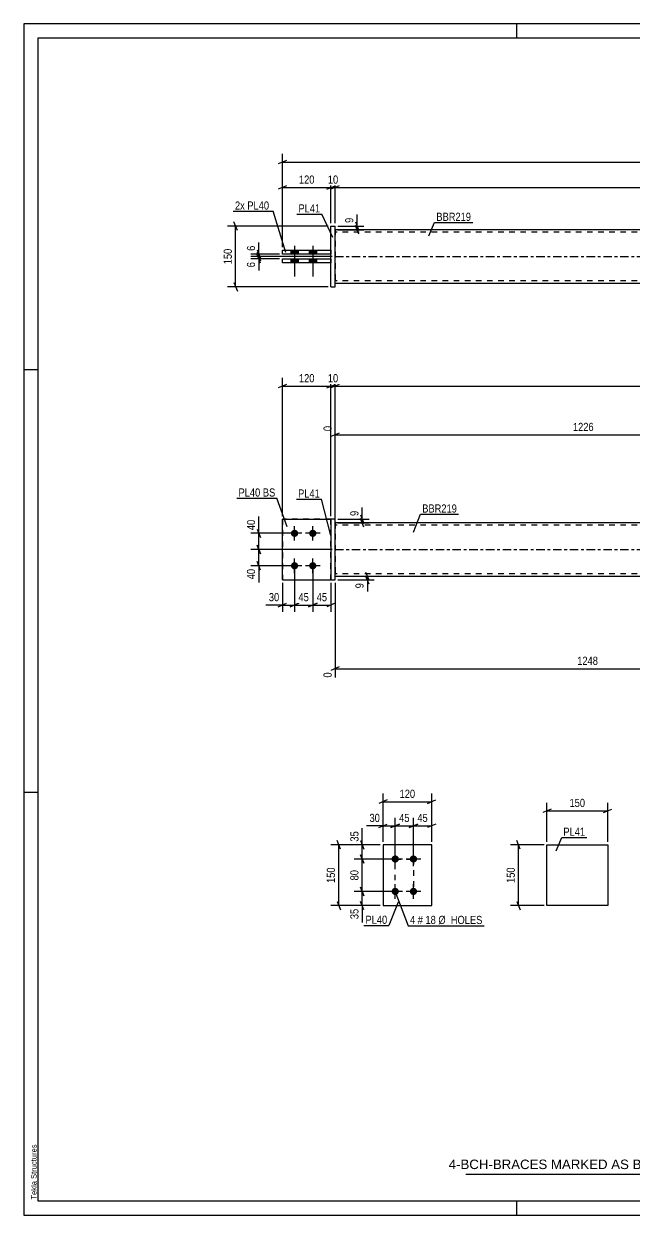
# Model space of a CAD drawing. Header units: millimetres. Extents: x 0 to 594, y 0 to 420.
# Drawn here: x 0 to 215.4, y 0 to 420 of the extents above; entities that cross this region are included whole.
import ezdxf

# ---------------------------------------------------------------- set-up
doc = ezdxf.new("R2010")
doc.units = ezdxf.units.MM
doc.linetypes.add('DXK_LINE_DOT2', pattern=[3.9198, 1.9599, -1.9599])
doc.linetypes.add('DXK_LINE_DOT3', pattern=[5.9187, 2.979, -0.9799, 0.9799, -0.9799])
doc.styles.add('Arial', font='ARIAL.TTF', dxfattribs={"height": 0.2})
doc.styles.add('Arial Narrow', font='ARIALN.TTF', dxfattribs={"height": 0.2})

# ---------------------------------------------------------------- blocks, each defined once
blk = doc.blocks.new('Unknown-582682939-1128')
at = {"color": 5, "linetype": 'Continuous'}
for p, q in [((594, 420), (0, 420)), ((0, 420), (0, 0)), ((174, 415), (174, 420)), ((589, 415), (5, 415)), ((5, 415), (5, 5)), ((5, 298), (0, 298)), ((5, 149), (0, 149)), ((5, 5), (589, 5)), ((174, 0), (174, 5)), ((0, 0), (594, 0))]:
    blk.add_line(p, q, dxfattribs=at)
at = {"color": 174, "linetype": 'Continuous', "style": 'Arial'}
blk.add_text('Tekla Structures', height=1.9102, rotation=90, dxfattribs=at).set_placement((4.5, 5.5))
blk = doc.blocks.new('Part-582682939-1607 - 1591')
at = {"color": 2, "linetype": 'Continuous'}
for p, q in [((143.91, 130.56), (126.76, 130.56)), ((126.76, 130.56), (126.76, 109.13)), ((143.91, 109.13), (143.91, 130.56)), ((126.76, 109.13), (143.91, 109.13))]:
    blk.add_line(p, q, dxfattribs=at)
blk = doc.blocks.new('Bolt-582682939-1612 - 1591')
at = {"linetype": 'Continuous'}
for points in [[(131.05, 124.28, -1), (131.05, 126.85, -1)], [(137.48, 124.28, -1), (137.48, 126.85, -1)], [(131.05, 112.85, -1), (131.05, 115.42, -1)], [(137.48, 112.85, -1), (137.48, 115.42, -1)]]:
    blk.add_hatch(color=1, dxfattribs=at).paths.add_polyline_path(points)
at = {"color": 1, "linetype": 'Continuous'}
for p, q in [((131.05, 122.99), (131.05, 128.13)), ((137.48, 122.99), (137.48, 128.13)), ((133.62, 125.56), (128.48, 125.56)), ((140.05, 125.56), (134.91, 125.56)), ((133.62, 114.13), (128.48, 114.13)), ((131.05, 111.56), (131.05, 116.71)), ((140.05, 114.13), (134.91, 114.13)), ((137.48, 111.56), (137.48, 116.71))]:
    blk.add_line(p, q, dxfattribs=at)
blk = doc.blocks.new('Part-582682939-1962 - 1949')
at = {"color": 2, "linetype": 'Continuous'}
for p, q in [((91.24, 223.95), (91.24, 245.38)), ((91.24, 245.38), (108.38, 245.38)), ((91.24, 223.95), (108.38, 223.95))]:
    blk.add_line(p, q, dxfattribs=at)
at = {"color": 7, "linetype": 'DXK_LINE_DOT2'}
blk.add_line((108.38, 223.95), (108.38, 245.38), dxfattribs=at)
blk = doc.blocks.new('Part-582682939-1967 - 1949')
at = {"color": 7, "linetype": 'DXK_LINE_DOT2'}
for p, q in [((108.38, 245.38), (91.24, 245.38)), ((91.24, 245.38), (91.24, 223.95)), ((108.38, 223.95), (108.38, 245.38)), ((91.24, 223.95), (108.38, 223.95))]:
    blk.add_line(p, q, dxfattribs=at)
blk = doc.blocks.new('Part-582682939-1972 - 1949')
at = {"color": 2, "linetype": 'Continuous'}
for p, q in [((109.81, 245.38), (108.38, 245.38)), ((108.38, 245.38), (108.38, 223.95)), ((109.81, 223.95), (109.81, 245.38)), ((108.38, 223.95), (109.81, 223.95))]:
    blk.add_line(p, q, dxfattribs=at)
blk = doc.blocks.new('Bolt-582682939-1979 - 1949')
at = {"linetype": 'Continuous'}
for points in [[(95.53, 239.09, -1), (95.53, 241.66, -1)], [(101.96, 239.09, -1), (101.96, 241.66, -1)], [(95.53, 227.66, -1), (95.53, 230.23, -1)], [(101.96, 227.66, -1), (101.96, 230.23, -1)]]:
    blk.add_hatch(color=1, dxfattribs=at).paths.add_polyline_path(points)
at = {"color": 1, "linetype": 'Continuous'}
for p, q in [((98.1, 240.38), (92.96, 240.38)), ((95.53, 237.8), (95.53, 242.95)), ((104.53, 240.38), (99.38, 240.38)), ((101.96, 237.8), (101.96, 242.95)), ((95.53, 226.38), (95.53, 231.52)), ((101.96, 226.38), (101.96, 231.52)), ((98.1, 228.95), (92.96, 228.95)), ((104.53, 228.95), (99.38, 228.95))]:
    blk.add_line(p, q, dxfattribs=at)
blk = doc.blocks.new('Part-582682939-1997 - 1949')
at = {"linetype": 'Continuous'}
blk.add_hatch(color=2, dxfattribs=at).paths.add_polyline_path([(432.21, 244.09), (431.41, 245.49), (433.01, 245.49)])
at = {"color": 2, "linetype": 'Continuous'}
for p, q in [((475.07, 244.09), (109.81, 244.09)), ((432.21, 244.09), (431.41, 245.49)), ((431.41, 245.49), (433.01, 245.49)), ((433.01, 245.49), (432.21, 244.09)), ((109.81, 225.23), (475.07, 225.23))]:
    blk.add_line(p, q, dxfattribs=at)
at = {"color": 7, "linetype": 'DXK_LINE_DOT2'}
for p, q in [((109.81, 244.09), (109.81, 225.23)), ((284.85, 244.09), (284.85, 243.23)), ((309.87, 244.09), (309.87, 243.23)), ((475.07, 244.09), (475.07, 225.23)), ((475.07, 243.23), (109.81, 243.23)), ((475.07, 226.09), (109.81, 226.09)), ((287.76, 225.23), (287.76, 226.09)), ((312.78, 225.23), (312.78, 226.09))]:
    blk.add_line(p, q, dxfattribs=at)
at = {"color": 7, "linetype": 'DXK_LINE_DOT3'}
blk.add_line((109.81, 234.66), (475.07, 234.66), dxfattribs=at)
at = {"color": 2, "linetype": 'Continuous'}
blk.add_circle((432.21, 244.99), 1, dxfattribs=at)
blk = doc.blocks.new('Part-582682939-2447 - 2424')
at = {"color": 2, "linetype": 'Continuous'}
for p, q in [((91.24, 338.84), (91.24, 340.26)), ((91.24, 340.26), (108.38, 340.26)), ((108.38, 340.26), (108.38, 338.84)), ((108.38, 338.84), (91.24, 338.84))]:
    blk.add_line(p, q, dxfattribs=at)
blk = doc.blocks.new('Bolt-582682939-2432 - 2424')
at = {"linetype": 'Continuous'}
for points in [[(94.24, 338.84), (96.81, 338.84), (96.81, 340.26), (94.24, 340.26)], [(94.24, 338.84), (96.81, 338.84), (96.81, 340.26), (94.24, 340.26)], [(100.67, 338.84), (103.24, 338.84), (103.24, 340.26), (100.67, 340.26)], [(100.67, 338.84), (103.24, 338.84), (103.24, 340.26), (100.67, 340.26)], [(94.24, 335.69), (96.81, 335.69), (96.81, 337.12), (94.24, 337.12)], [(94.24, 335.69), (96.81, 335.69), (96.81, 337.12), (94.24, 337.12)], [(100.67, 335.69), (103.24, 335.69), (103.24, 337.12), (100.67, 337.12)], [(100.67, 335.69), (103.24, 335.69), (103.24, 337.12), (100.67, 337.12)]]:
    blk.add_hatch(color=1, dxfattribs=at).paths.add_polyline_path(points)
at = {"color": 1, "linetype": 'Continuous'}
for p, q in [((94.24, 340.26), (94.24, 338.84)), ((94.24, 340.26), (94.24, 338.84)), ((95.53, 341.69), (95.53, 330.98)), ((95.53, 341.69), (95.53, 330.98)), ((96.81, 340.26), (96.81, 338.84)), ((96.81, 340.26), (96.81, 338.84)), ((100.67, 340.26), (100.67, 338.84)), ((100.67, 340.26), (100.67, 338.84)), ((101.96, 341.69), (101.96, 330.98)), ((101.96, 341.69), (101.96, 330.98)), ((103.24, 340.26), (103.24, 338.84)), ((103.24, 340.26), (103.24, 338.84)), ((94.24, 337.12), (94.24, 335.69)), ((94.24, 337.12), (94.24, 335.69)), ((96.81, 337.12), (96.81, 335.69)), ((96.81, 337.12), (96.81, 335.69)), ((100.67, 337.12), (100.67, 335.69)), ((100.67, 337.12), (100.67, 335.69)), ((103.24, 337.12), (103.24, 335.69)), ((103.24, 337.12), (103.24, 335.69))]:
    blk.add_line(p, q, dxfattribs=at)
blk = doc.blocks.new('Part-582682939-2442 - 2424')
at = {"color": 2, "linetype": 'Continuous'}
for p, q in [((108.38, 327.26), (108.38, 348.69)), ((108.38, 348.69), (109.81, 348.69)), ((109.81, 327.26), (109.81, 348.69)), ((108.38, 327.26), (109.81, 327.26))]:
    blk.add_line(p, q, dxfattribs=at)
blk = doc.blocks.new('Part-582682939-2462 - 2424')
at = {"linetype": 'Continuous'}
blk.add_hatch(color=2, dxfattribs=at).paths.add_polyline_path([(432.21, 337.98), (431.41, 339.38), (433.01, 339.38)])
at = {"color": 2, "linetype": 'Continuous'}
for p, q in [((475.07, 347.4), (109.81, 347.4)), ((284.85, 338.98), (284.85, 338.83)), ((284.85, 338.98), (309.87, 338.98)), ((284.85, 336.98), (284.85, 337.12)), ((309.87, 336.98), (284.85, 336.98)), ((287.76, 338.83), (287.76, 338.98)), ((287.76, 336.98), (287.76, 337.12)), ((309.87, 338.98), (309.87, 336.98)), ((432.21, 337.98), (431.41, 339.38)), ((431.41, 339.38), (433.01, 339.38)), ((433.01, 339.38), (432.21, 337.98)), ((109.81, 328.55), (475.07, 328.55))]:
    blk.add_line(p, q, dxfattribs=at)
at = {"color": 7, "linetype": 'DXK_LINE_DOT2'}
for p, q in [((109.81, 347.4), (109.81, 328.55)), ((475.07, 346.55), (109.81, 346.55)), ((475.07, 347.4), (475.07, 328.55)), ((284.85, 338.83), (284.85, 336.98)), ((287.76, 338.98), (287.76, 337.12)), ((309.87, 338.98), (312.78, 338.98)), ((312.78, 336.98), (309.87, 336.98)), ((312.78, 338.98), (312.78, 336.98)), ((475.07, 329.4), (109.81, 329.4))]:
    blk.add_line(p, q, dxfattribs=at)
at = {"color": 7, "linetype": 'DXK_LINE_DOT3'}
blk.add_line((109.81, 337.98), (475.07, 337.98), dxfattribs=at)
at = {"color": 2, "linetype": 'Continuous'}
blk.add_circle((432.21, 338.88), 1, dxfattribs=at)
blk = doc.blocks.new('Part-582682939-2480 - 2424')
at = {"color": 2, "linetype": 'Continuous'}
for p, q in [((91.24, 337.12), (108.38, 337.12)), ((91.24, 335.69), (91.24, 337.12)), ((108.38, 337.12), (108.38, 335.69)), ((108.38, 335.69), (91.24, 335.69))]:
    blk.add_line(p, q, dxfattribs=at)
blk = doc.blocks.new('Part-582682939-1567 - 1551')
at = {"color": 2, "linetype": 'Continuous'}
for p, q in [((184.58, 130.56), (206.01, 130.56)), ((184.58, 109.13), (184.58, 130.56)), ((206.01, 130.56), (206.01, 109.13)), ((206.01, 109.13), (184.58, 109.13))]:
    blk.add_line(p, q, dxfattribs=at)
blk = doc.blocks.new('Rectangle-582682939-1727 - 1591')
at = {"color": 1, "linetype": 'DXK_LINE_DOT2'}
blk.add_lwpolyline([(131.05, 125.56), (137.48, 125.56), (137.48, 114.13), (131.05, 114.13), (131.05, 125.56)], close=True, dxfattribs=at)
blk = doc.blocks.new('StraightDimension-582682939-1647 - 1591')
at = {"color": 7, "linetype": 'Continuous'}
for p, q in [((131.05, 126.56), (131.05, 140.12)), ((137.48, 126.56), (137.48, 140.12)), ((129.55, 136.67), (132.55, 137.87)), ((131.05, 137.27), (137.48, 137.27)), ((138.98, 137.87), (135.98, 136.67))]:
    blk.add_line(p, q, dxfattribs=at)
at = {"color": 0}
blk.add_wipeout([(136.69, 138.02), (136.69, 142.22), (131.84, 142.22), (131.84, 138.02)], dxfattribs=at)
at = {"color": 3, "style": 'Arial Narrow'}
blk.add_text('45', height=2.863, dxfattribs=at).set_placement((132.44, 138.62))
blk = doc.blocks.new('StraightDimension-582682939-1614 - 1591')
at = {"color": 7, "linetype": 'Continuous'}
for p, q in [((126.76, 131.56), (126.76, 148.62)), ((143.91, 131.56), (143.91, 148.62)), ((128.26, 146.37), (125.26, 145.17)), ((126.76, 145.77), (143.91, 145.77)), ((142.41, 145.17), (145.41, 146.37))]:
    blk.add_line(p, q, dxfattribs=at)
at = {"color": 0}
blk.add_wipeout([(138.68, 146.52), (138.68, 150.72), (131.99, 150.72), (131.99, 146.52)], dxfattribs=at)
at = {"color": 3, "style": 'Arial Narrow'}
blk.add_text('120', height=2.863, dxfattribs=at).set_placement((132.59, 147.12))
blk = doc.blocks.new('StraightDimension-582682939-1634 - 1591')
at = {"color": 7, "linetype": 'Continuous'}
for p, q in [((126.76, 131.56), (126.76, 140.12)), ((131.05, 126.56), (131.05, 140.12)), ((125.26, 136.67), (128.26, 137.87)), ((126.76, 137.27), (131.05, 137.27)), ((132.55, 137.87), (129.55, 136.67))]:
    blk.add_line(p, q, dxfattribs=at)
at = {"color": 0}
blk.add_wipeout([(126.24, 138.02), (126.24, 142.22), (121.38, 142.22), (121.38, 138.02)], dxfattribs=at)
at = {"color": 7, "linetype": 'Continuous'}
blk.add_line((126.76, 137.27), (120.86, 137.27), dxfattribs=at)
blk.add_line((126.76, 137.27), (120.86, 137.27), dxfattribs=at)
at = {"color": 3, "style": 'Arial Narrow'}
blk.add_text('30', height=2.863, dxfattribs=at).set_placement((121.98, 138.62))
blk = doc.blocks.new('StraightDimension-582682939-1657 - 1591')
at = {"color": 7, "linetype": 'Continuous'}
for p, q in [((137.48, 126.56), (137.48, 140.12)), ((143.91, 131.56), (143.91, 140.12)), ((135.98, 136.67), (138.98, 137.87)), ((137.48, 137.27), (143.91, 137.27)), ((145.41, 137.87), (142.41, 136.67))]:
    blk.add_line(p, q, dxfattribs=at)
at = {"color": 0}
blk.add_wipeout([(143.12, 138.02), (143.12, 142.22), (138.26, 142.22), (138.26, 138.02)], dxfattribs=at)
at = {"color": 3, "style": 'Arial Narrow'}
blk.add_text('45', height=2.863, dxfattribs=at).set_placement((138.86, 138.62))
blk = doc.blocks.new('StraightDimension-582682939-1674 - 1591')
at = {"color": 7, "linetype": 'Continuous'}
for p, q in [((125.76, 130.56), (108.28, 130.56)), ((111.73, 129.06), (110.53, 132.06)), ((111.13, 109.13), (111.13, 130.56)), ((110.53, 110.63), (111.73, 107.63)), ((125.76, 109.13), (108.28, 109.13))]:
    blk.add_line(p, q, dxfattribs=at)
at = {"color": 0}
blk.add_wipeout([(110.38, 123.19), (106.18, 123.19), (106.18, 116.51), (110.38, 116.51)], dxfattribs=at)
at = {"color": 3, "style": 'Arial Narrow'}
blk.add_text('150', height=2.863, rotation=90.0002, dxfattribs=at).set_placement((109.78, 117.11))
blk = doc.blocks.new('StraightDimension-582682939-1691 - 1591')
at = {"color": 7, "linetype": 'Continuous'}
for p, q in [((130.05, 114.13), (116.57, 114.13)), ((118.82, 115.63), (120.02, 112.63)), ((119.42, 109.13), (119.42, 114.13)), ((120.02, 107.63), (118.82, 110.63)), ((125.76, 109.13), (116.57, 109.13))]:
    blk.add_line(p, q, dxfattribs=at)
at = {"color": 0}
blk.add_wipeout([(118.67, 108.61), (114.47, 108.61), (114.47, 103.75), (118.67, 103.75)], dxfattribs=at)
at = {"color": 7, "linetype": 'Continuous'}
blk.add_line((119.42, 109.13), (119.42, 103.23), dxfattribs=at)
blk.add_line((119.42, 109.13), (119.42, 103.23), dxfattribs=at)
at = {"color": 3, "style": 'Arial Narrow'}
blk.add_text('35', height=2.863, rotation=90.0002, dxfattribs=at).set_placement((118.07, 104.35))
blk = doc.blocks.new('StraightDimension-582682939-1704 - 1591')
at = {"color": 7, "linetype": 'Continuous'}
for p, q in [((118.82, 127.06), (120.02, 124.06)), ((130.05, 125.56), (116.57, 125.56)), ((119.42, 114.13), (119.42, 125.56)), ((130.05, 114.13), (116.57, 114.13)), ((120.02, 112.63), (118.82, 115.63))]:
    blk.add_line(p, q, dxfattribs=at)
at = {"color": 0}
blk.add_wipeout([(118.67, 122.28), (114.47, 122.28), (114.47, 117.42), (118.67, 117.42)], dxfattribs=at)
at = {"color": 3, "style": 'Arial Narrow'}
blk.add_text('80', height=2.863, rotation=90.0002, dxfattribs=at).set_placement((118.07, 118.02))
blk = doc.blocks.new('StraightDimension-582682939-1714 - 1591')
at = {"color": 7, "linetype": 'Continuous'}
for p, q in [((125.76, 130.56), (116.57, 130.56)), ((118.82, 132.06), (120.02, 129.06)), ((119.42, 125.56), (119.42, 130.56)), ((120.02, 124.06), (118.82, 127.06)), ((130.05, 125.56), (116.57, 125.56))]:
    blk.add_line(p, q, dxfattribs=at)
at = {"color": 0}
blk.add_wipeout([(118.67, 135.94), (114.47, 135.94), (114.47, 131.09), (118.67, 131.09)], dxfattribs=at)
at = {"color": 7, "linetype": 'Continuous'}
blk.add_line((119.42, 130.56), (119.42, 136.47), dxfattribs=at)
blk.add_line((119.42, 130.56), (119.42, 136.47), dxfattribs=at)
at = {"color": 3, "style": 'Arial Narrow'}
blk.add_text('35', height=2.863, rotation=90.0002, dxfattribs=at).set_placement((118.07, 131.69))
blk = doc.blocks.new('StraightDimension-582682939-2064 - 1949')
at = {"color": 7, "linetype": 'Continuous'}
for p, q in [((91.24, 246.38), (91.24, 295.14)), ((108.38, 246.38), (108.38, 295.14)), ((92.74, 292.89), (89.74, 291.69)), ((91.24, 292.29), (108.38, 292.29)), ((106.88, 291.69), (109.88, 292.89))]:
    blk.add_line(p, q, dxfattribs=at)
at = {"color": 0}
blk.add_wipeout([(103.16, 293.04), (103.16, 297.24), (96.47, 297.24), (96.47, 293.04)], dxfattribs=at)
at = {"color": 3, "style": 'Arial Narrow'}
blk.add_text('120', height=2.863, dxfattribs=at).set_placement((97.07, 293.64))
blk = doc.blocks.new('StraightDimension-582682939-2204 - 1949')
at = {"color": 7, "linetype": 'Continuous'}
for p, q in [((94.53, 240.38), (80.09, 240.38)), ((82.34, 241.88), (83.54, 238.88)), ((82.94, 234.66), (82.94, 240.38)), ((83.54, 233.16), (82.34, 236.16)), ((108.81, 234.66), (80.09, 234.66))]:
    blk.add_line(p, q, dxfattribs=at)
at = {"color": 0}
blk.add_wipeout([(82.19, 245.76), (77.99, 245.76), (77.99, 240.9), (82.19, 240.9)], dxfattribs=at)
at = {"color": 7, "linetype": 'Continuous'}
blk.add_line((82.94, 240.38), (82.94, 246.28), dxfattribs=at)
blk.add_line((82.94, 240.38), (82.94, 246.28), dxfattribs=at)
at = {"color": 3, "style": 'Arial Narrow'}
blk.add_text('40', height=2.863, rotation=90.0002, dxfattribs=at).set_placement((81.59, 241.5))
blk = doc.blocks.new('StraightDimension-582682939-2311 - 1949')
at = {"color": 7, "linetype": 'Continuous'}
for p, q in [((101.96, 227.95), (101.96, 212.7)), ((108.38, 222.95), (108.38, 212.7)), ((100.46, 214.5), (103.46, 215.7)), ((101.96, 215.1), (108.38, 215.1)), ((109.88, 215.7), (106.88, 214.5))]:
    blk.add_line(p, q, dxfattribs=at)
at = {"color": 0}
blk.add_wipeout([(107.6, 215.85), (107.6, 220.05), (102.74, 220.05), (102.74, 215.85)], dxfattribs=at)
at = {"color": 3, "style": 'Arial Narrow'}
blk.add_text('45', height=2.863, dxfattribs=at).set_placement((103.34, 216.45))
blk = doc.blocks.new('StraightDimension-582682939-2325 - 1949')
at = {"color": 7, "linetype": 'Continuous'}
for p, q in [((284.99, 245.09), (284.99, 283.72)), ((109.81, 245.09), (109.81, 278.23)), ((111.31, 275.71), (108.31, 274.51)), ((109.81, 275.11), (284.99, 275.11)), ((283.49, 274.51), (286.49, 275.71))]:
    blk.add_line(p, q, dxfattribs=at)
at = {"color": 0, "linetype": 'Continuous'}
for points in [[(284.39, 284.32), (280.19, 284.32), (280.19, 275.81), (284.39, 275.81)], [(109.21, 278.83), (105.01, 278.83), (105.01, 275.81), (109.21, 275.81)]]:
    blk.add_wipeout(points, dxfattribs=at)
at = {"color": 0}
blk.add_wipeout([(201.66, 275.86), (201.66, 280.06), (193.15, 280.06), (193.15, 275.86)], dxfattribs=at)
at = {"color": 3, "linetype": 'Continuous', "style": 'Arial Narrow'}
for s, height, p in [('1226', 2.863, (283.79, 276.41)), ('0', 2.86, (108.61, 276.41))]:
    blk.add_text(s, height=height, rotation=90.0002, dxfattribs=at).set_placement(p)
at = {"color": 3, "style": 'Arial Narrow'}
blk.add_text('1226', height=2.863, dxfattribs=at).set_placement((193.75, 276.46))
blk = doc.blocks.new('StraightDimension-582682939-2038 - 1949')
at = {"color": 7, "linetype": 'Continuous'}
for p, q in [((109.81, 246.38), (109.81, 295.14)), ((475.07, 246.38), (475.07, 295.14)), ((111.31, 292.89), (108.31, 291.69)), ((109.81, 292.29), (475.07, 292.29)), ((473.57, 291.69), (476.57, 292.89))]:
    blk.add_line(p, q, dxfattribs=at)
at = {"color": 0}
blk.add_wipeout([(296.7, 293.04), (296.7, 297.24), (288.18, 297.24), (288.18, 293.04)], dxfattribs=at)
at = {"color": 3, "style": 'Arial Narrow'}
blk.add_text('2557', height=2.863, dxfattribs=at).set_placement((288.78, 293.64))
blk = doc.blocks.new('StraightDimension-582682939-2047 - 1949')
at = {"color": 7, "linetype": 'Continuous'}
for p, q in [((108.38, 246.38), (108.38, 295.14)), ((109.81, 246.38), (109.81, 295.14)), ((106.88, 291.69), (109.88, 292.89)), ((111.31, 292.89), (108.31, 291.69)), ((108.38, 292.29), (109.81, 292.29))]:
    blk.add_line(p, q, dxfattribs=at)
at = {"color": 0}
blk.add_wipeout([(111.53, 293.04), (111.53, 297.24), (106.67, 297.24), (106.67, 293.04)], dxfattribs=at)
at = {"color": 3, "style": 'Arial Narrow'}
blk.add_text('10', height=2.863, dxfattribs=at).set_placement((107.27, 293.64))
blk = doc.blocks.new('StraightDimension-582682939-2283 - 1949')
at = {"color": 7, "linetype": 'Continuous'}
for p, q in [((109.81, 222.95), (109.81, 189.53)), ((288.04, 224.23), (288.04, 184.04)), ((111.31, 193.26), (108.31, 192.06)), ((286.54, 192.06), (289.54, 193.26)), ((109.81, 192.66), (288.04, 192.66))]:
    blk.add_line(p, q, dxfattribs=at)
at = {"color": 0}
blk.add_wipeout([(203.18, 193.41), (203.18, 197.61), (194.67, 197.61), (194.67, 193.41)], dxfattribs=at)
at = {"color": 0, "linetype": 'Continuous'}
for points in [[(109.21, 191.96), (105.01, 191.96), (105.01, 188.93), (109.21, 188.93)], [(287.44, 191.96), (283.24, 191.96), (283.24, 183.44), (287.44, 183.44)]]:
    blk.add_wipeout(points, dxfattribs=at)
at = {"color": 3, "style": 'Arial Narrow'}
blk.add_text('1248', height=2.863, dxfattribs=at).set_placement((195.27, 194.01))
at = {"color": 3, "linetype": 'Continuous', "style": 'Arial Narrow'}
for s, height, p in [('0', 2.86, (108.61, 189.53)), ('1248', 2.863, (286.84, 184.04))]:
    blk.add_text(s, height=height, rotation=90.0002, dxfattribs=at).set_placement(p)
blk = doc.blocks.new('StraightDimension-582682939-2217 - 1949')
at = {"color": 7, "linetype": 'Continuous'}
for p, q in [((82.34, 236.16), (83.54, 233.16)), ((108.81, 234.66), (80.09, 234.66)), ((82.94, 228.95), (82.94, 234.66)), ((94.53, 228.95), (80.09, 228.95)), ((83.54, 227.45), (82.34, 230.45))]:
    blk.add_line(p, q, dxfattribs=at)
at = {"color": 0}
blk.add_wipeout([(82.19, 228.42), (77.99, 228.42), (77.99, 223.57), (82.19, 223.57)], dxfattribs=at)
at = {"color": 7, "linetype": 'Continuous'}
blk.add_line((82.94, 228.95), (82.94, 223.04), dxfattribs=at)
blk.add_line((82.94, 228.95), (82.94, 223.04), dxfattribs=at)
at = {"color": 3, "style": 'Arial Narrow'}
blk.add_text('40', height=2.863, rotation=90.0002, dxfattribs=at).set_placement((81.59, 224.17))
blk = doc.blocks.new('StraightDimension-582682939-2231 - 1949')
at = {"color": 7, "linetype": 'Continuous'}
for p, q in [((110.81, 245.38), (121.81, 245.38)), ((110.81, 244.09), (121.81, 244.09)), ((118.81, 246.88), (120.01, 243.88)), ((120.01, 242.59), (118.81, 245.59)), ((119.41, 244.09), (119.41, 245.38))]:
    blk.add_line(p, q, dxfattribs=at)
at = {"color": 0}
blk.add_wipeout([(118.66, 248.93), (114.46, 248.93), (114.46, 245.9), (118.66, 245.9)], dxfattribs=at)
at = {"color": 7, "linetype": 'Continuous'}
blk.add_line((119.41, 245.38), (119.41, 249.45), dxfattribs=at)
blk.add_line((119.41, 245.38), (119.41, 249.45), dxfattribs=at)
at = {"color": 3, "style": 'Arial Narrow'}
blk.add_text('9', height=2.86, rotation=90.0002, dxfattribs=at).set_placement((118.06, 246.5))
blk = doc.blocks.new('StraightDimension-582682939-2240 - 1949')
at = {"color": 7, "linetype": 'Continuous'}
for p, q in [((110.81, 225.23), (123.62, 225.23)), ((110.81, 223.95), (123.62, 223.95)), ((120.62, 226.73), (121.82, 223.73)), ((121.82, 222.45), (120.62, 225.45)), ((121.22, 223.95), (121.22, 225.23))]:
    blk.add_line(p, q, dxfattribs=at)
at = {"color": 0}
blk.add_wipeout([(120.47, 223.42), (116.27, 223.42), (116.27, 220.39), (120.47, 220.39)], dxfattribs=at)
at = {"color": 7, "linetype": 'Continuous'}
blk.add_line((121.22, 223.95), (121.22, 219.87), dxfattribs=at)
blk.add_line((121.22, 223.95), (121.22, 219.87), dxfattribs=at)
at = {"color": 3, "style": 'Arial Narrow'}
blk.add_text('9', height=2.86, rotation=90.0002, dxfattribs=at).set_placement((119.87, 220.99))
blk = doc.blocks.new('StraightDimension-582682939-2294 - 1949')
at = {"color": 7, "linetype": 'Continuous'}
for p, q in [((95.53, 227.95), (95.53, 212.7)), ((91.24, 222.95), (91.24, 212.7)), ((89.74, 214.5), (92.74, 215.7)), ((91.24, 215.1), (95.53, 215.1)), ((97.03, 215.7), (94.03, 214.5))]:
    blk.add_line(p, q, dxfattribs=at)
at = {"color": 0}
blk.add_wipeout([(90.72, 215.85), (90.72, 220.05), (85.86, 220.05), (85.86, 215.85)], dxfattribs=at)
at = {"color": 7, "linetype": 'Continuous'}
blk.add_line((91.24, 215.1), (85.34, 215.1), dxfattribs=at)
blk.add_line((91.24, 215.1), (85.34, 215.1), dxfattribs=at)
at = {"color": 3, "style": 'Arial Narrow'}
blk.add_text('30', height=2.863, dxfattribs=at).set_placement((86.46, 216.45))
blk = doc.blocks.new('StraightDimension-582682939-2304 - 1949')
at = {"color": 7, "linetype": 'Continuous'}
for p, q in [((95.53, 227.95), (95.53, 212.7)), ((101.96, 227.95), (101.96, 212.7)), ((94.03, 214.5), (97.03, 215.7)), ((95.53, 215.1), (101.96, 215.1)), ((103.46, 215.7), (100.46, 214.5))]:
    blk.add_line(p, q, dxfattribs=at)
at = {"color": 0}
blk.add_wipeout([(101.17, 215.85), (101.17, 220.05), (96.31, 220.05), (96.31, 215.85)], dxfattribs=at)
at = {"color": 3, "style": 'Arial Narrow'}
blk.add_text('45', height=2.863, dxfattribs=at).set_placement((96.91, 216.45))
blk = doc.blocks.new('StraightDimension-582682939-2594 - 2424')
at = {"color": 7, "linetype": 'Continuous'}
for p, q in [((107.38, 348.69), (71.89, 348.69)), ((75.34, 347.19), (74.14, 350.19)), ((74.74, 327.26), (74.74, 348.69)), ((74.14, 328.76), (75.34, 325.76)), ((107.38, 327.26), (71.89, 327.26))]:
    blk.add_line(p, q, dxfattribs=at)
at = {"color": 0}
blk.add_wipeout([(73.99, 341.32), (69.79, 341.32), (69.79, 334.63), (73.99, 334.63)], dxfattribs=at)
at = {"color": 3, "style": 'Arial Narrow'}
blk.add_text('150', height=2.863, rotation=90.0002, dxfattribs=at).set_placement((73.39, 335.23))
blk = doc.blocks.new('StraightDimension-582682939-2482 - 2424')
at = {"color": 7, "linetype": 'Continuous'}
for p, q in [((110.81, 348.69), (119.99, 348.69)), ((116.99, 350.19), (118.19, 347.19)), ((118.19, 345.9), (116.99, 348.9)), ((117.59, 347.4), (117.59, 348.69)), ((110.81, 347.4), (119.99, 347.4))]:
    blk.add_line(p, q, dxfattribs=at)
at = {"color": 0}
blk.add_wipeout([(116.84, 352.24), (112.64, 352.24), (112.64, 349.21), (116.84, 349.21)], dxfattribs=at)
at = {"color": 7, "linetype": 'Continuous'}
blk.add_line((117.59, 348.69), (117.59, 352.77), dxfattribs=at)
blk.add_line((117.59, 348.69), (117.59, 352.77), dxfattribs=at)
at = {"color": 3, "style": 'Arial Narrow'}
blk.add_text('9', height=2.86, rotation=90.0002, dxfattribs=at).set_placement((116.24, 349.81))
blk = doc.blocks.new('StraightDimension-582682939-2543 - 2424')
at = {"color": 7, "linetype": 'Continuous'}
for p, q in [((111.31, 362.91), (108.31, 361.71)), ((109.81, 349.69), (109.81, 365.16)), ((109.81, 362.31), (475.07, 362.31)), ((473.57, 361.71), (476.57, 362.91)), ((475.07, 349.69), (475.07, 365.16))]:
    blk.add_line(p, q, dxfattribs=at)
at = {"color": 0}
blk.add_wipeout([(296.7, 363.06), (296.7, 367.26), (288.18, 367.26), (288.18, 363.06)], dxfattribs=at)
at = {"color": 3, "style": 'Arial Narrow'}
blk.add_text('2557', height=2.863, dxfattribs=at).set_placement((288.78, 363.66))
blk = doc.blocks.new('StraightDimension-582682939-2553 - 2424')
at = {"color": 7, "linetype": 'Continuous'}
for p, q in [((92.74, 362.91), (89.74, 361.71)), ((91.24, 341.26), (91.24, 365.16)), ((91.24, 362.31), (108.38, 362.31)), ((106.88, 361.71), (109.88, 362.91)), ((108.38, 349.69), (108.38, 365.16))]:
    blk.add_line(p, q, dxfattribs=at)
at = {"color": 0}
blk.add_wipeout([(103.16, 363.06), (103.16, 367.26), (96.47, 367.26), (96.47, 363.06)], dxfattribs=at)
at = {"color": 3, "style": 'Arial Narrow'}
blk.add_text('120', height=2.863, dxfattribs=at).set_placement((97.07, 363.66))
blk = doc.blocks.new('StraightDimension-582682939-2563 - 2424')
at = {"color": 7, "linetype": 'Continuous'}
for p, q in [((106.88, 361.71), (109.88, 362.91)), ((111.31, 362.91), (108.31, 361.71)), ((108.38, 349.69), (108.38, 365.16)), ((108.38, 362.31), (109.81, 362.31)), ((109.81, 349.69), (109.81, 365.16))]:
    blk.add_line(p, q, dxfattribs=at)
at = {"color": 0}
blk.add_wipeout([(111.53, 363.06), (111.53, 367.26), (106.67, 367.26), (106.67, 363.06)], dxfattribs=at)
at = {"color": 3, "style": 'Arial Narrow'}
blk.add_text('10', height=2.863, dxfattribs=at).set_placement((107.27, 363.66))
blk = doc.blocks.new('StraightDimension-582682939-2574 - 2424')
at = {"color": 7, "linetype": 'Continuous'}
for p, q in [((91.24, 341.26), (91.24, 374.11)), ((493.64, 341.26), (493.64, 374.11)), ((92.74, 371.86), (89.74, 370.66)), ((91.24, 371.26), (493.64, 371.26)), ((492.14, 370.66), (495.14, 371.86))]:
    blk.add_line(p, q, dxfattribs=at)
at = {"color": 0}
blk.add_wipeout([(296.7, 372.01), (296.7, 376.21), (288.18, 376.21), (288.18, 372.01)], dxfattribs=at)
at = {"color": 3, "style": 'Arial Narrow'}
blk.add_text('2817', height=2.863, dxfattribs=at).set_placement((288.78, 372.61))
blk = doc.blocks.new('StraightDimension-582682939-2605 - 2424')
at = {"color": 7, "linetype": 'Continuous'}
for p, q in [((82.34, 340.34), (83.54, 337.34)), ((90.24, 338.84), (80.09, 338.84)), ((108.81, 337.98), (80.09, 337.98)), ((83.54, 336.48), (82.34, 339.48)), ((82.94, 337.98), (82.94, 338.84))]:
    blk.add_line(p, q, dxfattribs=at)
at = {"color": 0}
blk.add_wipeout([(82.19, 342.39), (77.99, 342.39), (77.99, 339.36), (82.19, 339.36)], dxfattribs=at)
at = {"color": 7, "linetype": 'Continuous'}
blk.add_line((82.94, 338.84), (82.94, 342.91), dxfattribs=at)
blk.add_line((82.94, 338.84), (82.94, 342.91), dxfattribs=at)
at = {"color": 3, "style": 'Arial Narrow'}
blk.add_text('6', height=2.86, rotation=90.0002, dxfattribs=at).set_placement((81.59, 339.96))
blk = doc.blocks.new('StraightDimension-582682939-2621 - 2424')
at = {"color": 7, "linetype": 'Continuous'}
for p, q in [((108.81, 337.98), (80.09, 337.98)), ((90.24, 337.12), (80.09, 337.12)), ((82.34, 339.48), (83.54, 336.48)), ((83.54, 335.62), (82.34, 338.62)), ((82.94, 337.12), (82.94, 337.98))]:
    blk.add_line(p, q, dxfattribs=at)
at = {"color": 0}
blk.add_wipeout([(82.19, 336.6), (77.99, 336.6), (77.99, 333.57), (82.19, 333.57)], dxfattribs=at)
at = {"color": 7, "linetype": 'Continuous'}
blk.add_line((82.94, 337.12), (82.94, 333.04), dxfattribs=at)
blk.add_line((82.94, 337.12), (82.94, 333.04), dxfattribs=at)
at = {"color": 3, "style": 'Arial Narrow'}
blk.add_text('6', height=2.86, rotation=90.0002, dxfattribs=at).set_placement((81.59, 334.17))
blk = doc.blocks.new('StraightDimension-582682939-1569 - 1551')
at = {"color": 7, "linetype": 'Continuous'}
for p, q in [((183.58, 130.56), (171.73, 130.56)), ((175.18, 129.06), (173.98, 132.06)), ((174.58, 109.13), (174.58, 130.56)), ((173.98, 110.63), (175.18, 107.63)), ((183.58, 109.13), (171.73, 109.13))]:
    blk.add_line(p, q, dxfattribs=at)
at = {"color": 0}
blk.add_wipeout([(173.83, 123.19), (169.63, 123.19), (169.63, 116.51), (173.83, 116.51)], dxfattribs=at)
at = {"color": 3, "style": 'Arial Narrow'}
blk.add_text('150', height=2.863, rotation=90.0002, dxfattribs=at).set_placement((173.23, 117.11))
blk = doc.blocks.new('StraightDimension-582682939-1578 - 1551')
at = {"color": 7, "linetype": 'Continuous'}
for p, q in [((186.08, 143.16), (183.08, 141.96)), ((184.58, 131.56), (184.58, 145.41)), ((204.51, 141.96), (207.51, 143.16)), ((206.01, 131.56), (206.01, 145.41)), ((184.58, 142.56), (206.01, 142.56))]:
    blk.add_line(p, q, dxfattribs=at)
at = {"color": 0}
blk.add_wipeout([(198.63, 143.31), (198.63, 147.51), (191.95, 147.51), (191.95, 143.31)], dxfattribs=at)
at = {"color": 3, "style": 'Arial Narrow'}
blk.add_text('150', height=2.863, dxfattribs=at).set_placement((192.55, 143.91))
blk = doc.blocks.new('Unknown-582682939-4197')
at = {"color": 7, "linetype": 'Continuous'}
blk.add_line((156, 14.5), (226, 14.5), dxfattribs=at)
at = {"color": 7, "style": 'Arial'}
blk.add_text('4-BCH-BRACES MARKED AS BBR219', height=3.3428, dxfattribs=at).set_placement((149.93, 16.25))
blk = doc.blocks.new('Mark-582682939-1603 - 1591')
at = {"color": 0}
blk.add_wipeout([(128.22, 102.72), (128.22, 105.72), (120.55, 105.72), (120.55, 102.72)], dxfattribs=at)
blk.add_wipeout([(128.22, 102.72), (128.22, 105.72), (120.55, 105.72), (120.55, 102.72)], dxfattribs=at)
at = {"color": 30, "linetype": 'Continuous'}
for p in [(132.03, 110.38), (119.95, 102.12)]:
    blk.add_line(p, (128.82, 102.12), dxfattribs=at)
at = {"color": 3, "style": 'Arial Narrow'}
blk.add_text('PL40', height=2.863, dxfattribs=at).set_placement((120.55, 102.72))
blk = doc.blocks.new('Mark-582682939-1608 - 1591')
at = {"color": 0}
blk.add_wipeout([(138.09, 102.65), (138.09, 105.65), (136.26, 105.65), (136.26, 102.65)], dxfattribs=at)
blk.add_wipeout([(138.09, 102.65), (138.09, 105.65), (136.26, 105.65), (136.26, 102.65)], dxfattribs=at)
at = {"color": 7, "linetype": 'Continuous'}
blk.add_line((130.95, 114.35), (135.66, 102.05), dxfattribs=at)
at = {"color": 0}
blk.add_wipeout([(140.82, 102.65), (140.82, 105.65), (138.99, 105.65), (138.99, 102.65)], dxfattribs=at)
blk.add_wipeout([(140.82, 102.65), (140.82, 105.65), (138.99, 105.65), (138.99, 102.65)], dxfattribs=at)
at = {"color": 3, "style": 'Arial Narrow'}
blk.add_text('4', height=2.86, dxfattribs=at).set_placement((136.26, 102.65))
at = {"color": 0}
blk.add_wipeout([(145.38, 102.65), (145.38, 105.65), (141.72, 105.65), (141.72, 102.65)], dxfattribs=at)
blk.add_wipeout([(145.38, 102.65), (145.38, 105.65), (141.72, 105.65), (141.72, 102.65)], dxfattribs=at)
at = {"color": 3, "style": 'Arial Narrow'}
blk.add_text('#', height=2.86, dxfattribs=at).set_placement((138.99, 102.65))
at = {"color": 0}
blk.add_wipeout([(161.8, 102.65), (161.8, 105.65), (146.28, 105.65), (146.28, 102.65)], dxfattribs=at)
blk.add_wipeout([(161.8, 102.65), (161.8, 105.65), (146.28, 105.65), (146.28, 102.65)], dxfattribs=at)
at = {"color": 7, "linetype": 'Continuous'}
blk.add_line((135.66, 102.05), (162.4, 102.05), dxfattribs=at)
at = {"color": 3, "style": 'Arial Narrow'}
for s, p in [('18', (141.72, 102.65)), ('Ø  HOLES', (146.28, 102.65))]:
    blk.add_text(s, height=2.863, dxfattribs=at).set_placement(p)
blk = doc.blocks.new('Mark-582682939-1968 - 1949')
at = {"color": 0}
blk.add_wipeout([(104.46, 252.99), (104.46, 255.99), (96.78, 255.99), (96.78, 252.99)], dxfattribs=at)
blk.add_wipeout([(104.46, 252.99), (104.46, 255.99), (96.78, 255.99), (96.78, 252.99)], dxfattribs=at)
at = {"color": 30, "linetype": 'Continuous'}
for p in [(96.18, 252.39), (108.38, 239.59)]:
    blk.add_line(p, (105.06, 252.39), dxfattribs=at)
at = {"color": 3, "style": 'Arial Narrow'}
blk.add_text('PL41', height=2.863, dxfattribs=at).set_placement((96.78, 252.99))
blk = doc.blocks.new('Mark-582682939-1993 - 1949')
at = {"color": 0}
blk.add_wipeout([(152.82, 247.7), (152.82, 250.7), (140.58, 250.7), (140.58, 247.7)], dxfattribs=at)
blk.add_wipeout([(152.82, 247.7), (152.82, 250.7), (140.58, 250.7), (140.58, 247.7)], dxfattribs=at)
at = {"color": 30, "linetype": 'Continuous'}
for p, q in [((137.47, 240.76), (139.98, 247.1)), ((139.98, 247.1), (153.42, 247.1))]:
    blk.add_line(p, q, dxfattribs=at)
at = {"color": 3, "style": 'Arial Narrow'}
blk.add_text('BBR219', height=2.863, dxfattribs=at).set_placement((140.58, 247.7))
blk = doc.blocks.new('MarkSet-582682939-2409 - 1949')
at = {"color": 0}
blk.add_wipeout([(83.44, 253.34), (83.44, 256.34), (75.76, 256.34), (75.76, 253.34)], dxfattribs=at)
blk.add_wipeout([(83.44, 253.34), (83.44, 256.34), (75.76, 256.34), (75.76, 253.34)], dxfattribs=at)
blk.add_wipeout([(88.72, 253.34), (88.72, 256.34), (84.34, 256.34), (84.34, 253.34)], dxfattribs=at)
blk.add_wipeout([(88.72, 253.34), (88.72, 256.34), (84.34, 256.34), (84.34, 253.34)], dxfattribs=at)
at = {"color": 30, "linetype": 'Continuous'}
for p in [(75.16, 252.74), (92.89, 242.67)]:
    blk.add_line(p, (89.32, 252.74), dxfattribs=at)
at = {"color": 3, "style": 'Arial Narrow'}
for s, p in [('PL40', (75.76, 253.34)), ('BS', (84.34, 253.34))]:
    blk.add_text(s, height=2.863, dxfattribs=at).set_placement(p)
blk = doc.blocks.new('Mark-582682939-2438 - 2424')
at = {"color": 0}
blk.add_wipeout([(104.57, 353.51), (104.57, 356.51), (96.9, 356.51), (96.9, 353.51)], dxfattribs=at)
blk.add_wipeout([(104.57, 353.51), (104.57, 356.51), (96.9, 356.51), (96.9, 353.51)], dxfattribs=at)
at = {"color": 30, "linetype": 'Continuous'}
for p in [(96.3, 352.91), (109.01, 344.68)]:
    blk.add_line(p, (105.17, 352.91), dxfattribs=at)
at = {"color": 3, "style": 'Arial Narrow'}
blk.add_text('PL41', height=2.863, dxfattribs=at).set_placement((96.9, 353.51))
blk = doc.blocks.new('Mark-582682939-2458 - 2424')
at = {"color": 0}
blk.add_wipeout([(157.8, 350.54), (157.8, 353.54), (145.56, 353.54), (145.56, 350.54)], dxfattribs=at)
blk.add_wipeout([(157.8, 350.54), (157.8, 353.54), (145.56, 353.54), (145.56, 350.54)], dxfattribs=at)
at = {"color": 30, "linetype": 'Continuous'}
for p, q in [((142.95, 345.28), (144.96, 349.94)), ((144.96, 349.94), (158.4, 349.94))]:
    blk.add_line(p, q, dxfattribs=at)
at = {"color": 3, "style": 'Arial Narrow'}
blk.add_text('BBR219', height=2.863, dxfattribs=at).set_placement((145.56, 350.54))
blk = doc.blocks.new('MarkSet-582682939-2659 - 2424')
at = {"color": 0}
blk.add_wipeout([(77.97, 354.51), (77.97, 357.51), (74.5, 357.51), (74.5, 354.51)], dxfattribs=at)
blk.add_wipeout([(77.97, 354.51), (77.97, 357.51), (74.5, 357.51), (74.5, 354.51)], dxfattribs=at)
blk.add_wipeout([(86.54, 354.51), (86.54, 357.51), (78.87, 357.51), (78.87, 354.51)], dxfattribs=at)
blk.add_wipeout([(86.54, 354.51), (86.54, 357.51), (78.87, 357.51), (78.87, 354.51)], dxfattribs=at)
at = {"color": 30, "linetype": 'Continuous'}
for p in [(73.9, 353.91), (92.45, 339.38)]:
    blk.add_line(p, (88.04, 353.91), dxfattribs=at)
at = {"color": 3, "style": 'Arial Narrow'}
for s, p in [('2x', (74.5, 354.51)), ('PL40', (78.87, 354.51))]:
    blk.add_text(s, height=2.863, dxfattribs=at).set_placement(p)
blk = doc.blocks.new('Mark-582682939-1563 - 1551')
at = {"color": 0}
blk.add_wipeout([(198.06, 133.75), (198.06, 136.75), (190.38, 136.75), (190.38, 133.75)], dxfattribs=at)
blk.add_wipeout([(198.06, 133.75), (198.06, 136.75), (190.38, 136.75), (190.38, 133.75)], dxfattribs=at)
at = {"color": 30, "linetype": 'Continuous'}
for p, q in [((187.82, 128.47), (189.78, 133.15)), ((189.78, 133.15), (198.66, 133.15))]:
    blk.add_line(p, q, dxfattribs=at)
at = {"color": 3, "style": 'Arial Narrow'}
blk.add_text('PL41', height=2.863, dxfattribs=at).set_placement((190.38, 133.75))

msp = doc.modelspace()

# ---------------------------------------------------------------- block references
for name in ['Unknown-582682939-1128', 'Part-582682939-2442 - 2424', 'Part-582682939-2462 - 2424', 'Part-582682939-2447 - 2424', 'Bolt-582682939-2432 - 2424', 'Part-582682939-2480 - 2424', 'Part-582682939-1962 - 1949', 'Part-582682939-1967 - 1949', 'Part-582682939-1972 - 1949', 'Part-582682939-1997 - 1949', 'Bolt-582682939-1979 - 1949', 'Part-582682939-1607 - 1591', 'Part-582682939-1567 - 1551', 'Bolt-582682939-1612 - 1591', 'Rectangle-582682939-1727 - 1591', 'Unknown-582682939-4197']:
    msp.add_blockref(name, (0, 0))

# ---------------------------------------------------------------- next in the draw order: block references
for name in ['StraightDimension-582682939-2594 - 2424', 'StraightDimension-582682939-2482 - 2424', 'StraightDimension-582682939-2064 - 1949', 'StraightDimension-582682939-2311 - 1949', 'StraightDimension-582682939-1647 - 1591', 'StraightDimension-582682939-1569 - 1551']:
    msp.add_blockref(name, (0, 0))

# ---------------------------------------------------------------- next in the draw order: block references
for name in ['StraightDimension-582682939-2543 - 2424', 'StraightDimension-582682939-2204 - 1949', 'StraightDimension-582682939-2283 - 1949', 'StraightDimension-582682939-1614 - 1591', 'StraightDimension-582682939-1578 - 1551']:
    msp.add_blockref(name, (0, 0))

# ---------------------------------------------------------------- next in the draw order: block references
for name in ['StraightDimension-582682939-2553 - 2424', 'StraightDimension-582682939-2325 - 1949', 'MarkSet-582682939-2409 - 1949', 'StraightDimension-582682939-2217 - 1949', 'StraightDimension-582682939-1634 - 1591', 'StraightDimension-582682939-1657 - 1591', 'Mark-582682939-1563 - 1551']:
    msp.add_blockref(name, (0, 0))

# ---------------------------------------------------------------- next in the draw order: block references
for name in ['StraightDimension-582682939-2563 - 2424', 'StraightDimension-582682939-2038 - 1949', 'StraightDimension-582682939-2294 - 1949', 'StraightDimension-582682939-2240 - 1949', 'StraightDimension-582682939-1674 - 1591']:
    msp.add_blockref(name, (0, 0))

# ---------------------------------------------------------------- next in the draw order: block references
for name in ['StraightDimension-582682939-2574 - 2424', 'StraightDimension-582682939-2047 - 1949', 'Mark-582682939-1993 - 1949', 'StraightDimension-582682939-2304 - 1949', 'StraightDimension-582682939-1691 - 1591']:
    msp.add_blockref(name, (0, 0))

# ---------------------------------------------------------------- next in the draw order: block references
for name in ['Mark-582682939-2458 - 2424', 'StraightDimension-582682939-2605 - 2424', 'Mark-582682939-1968 - 1949', 'StraightDimension-582682939-2231 - 1949', 'StraightDimension-582682939-1704 - 1591', 'Mark-582682939-1603 - 1591']:
    msp.add_blockref(name, (0, 0))

# ---------------------------------------------------------------- next in the draw order: block references
for name in ['Mark-582682939-2438 - 2424', 'StraightDimension-582682939-2621 - 2424', 'StraightDimension-582682939-1714 - 1591', 'Mark-582682939-1608 - 1591']:
    msp.add_blockref(name, (0, 0))

# ---------------------------------------------------------------- next in the draw order: block references
msp.add_blockref('MarkSet-582682939-2659 - 2424', (0, 0))

doc.saveas('drawing.dxf')
